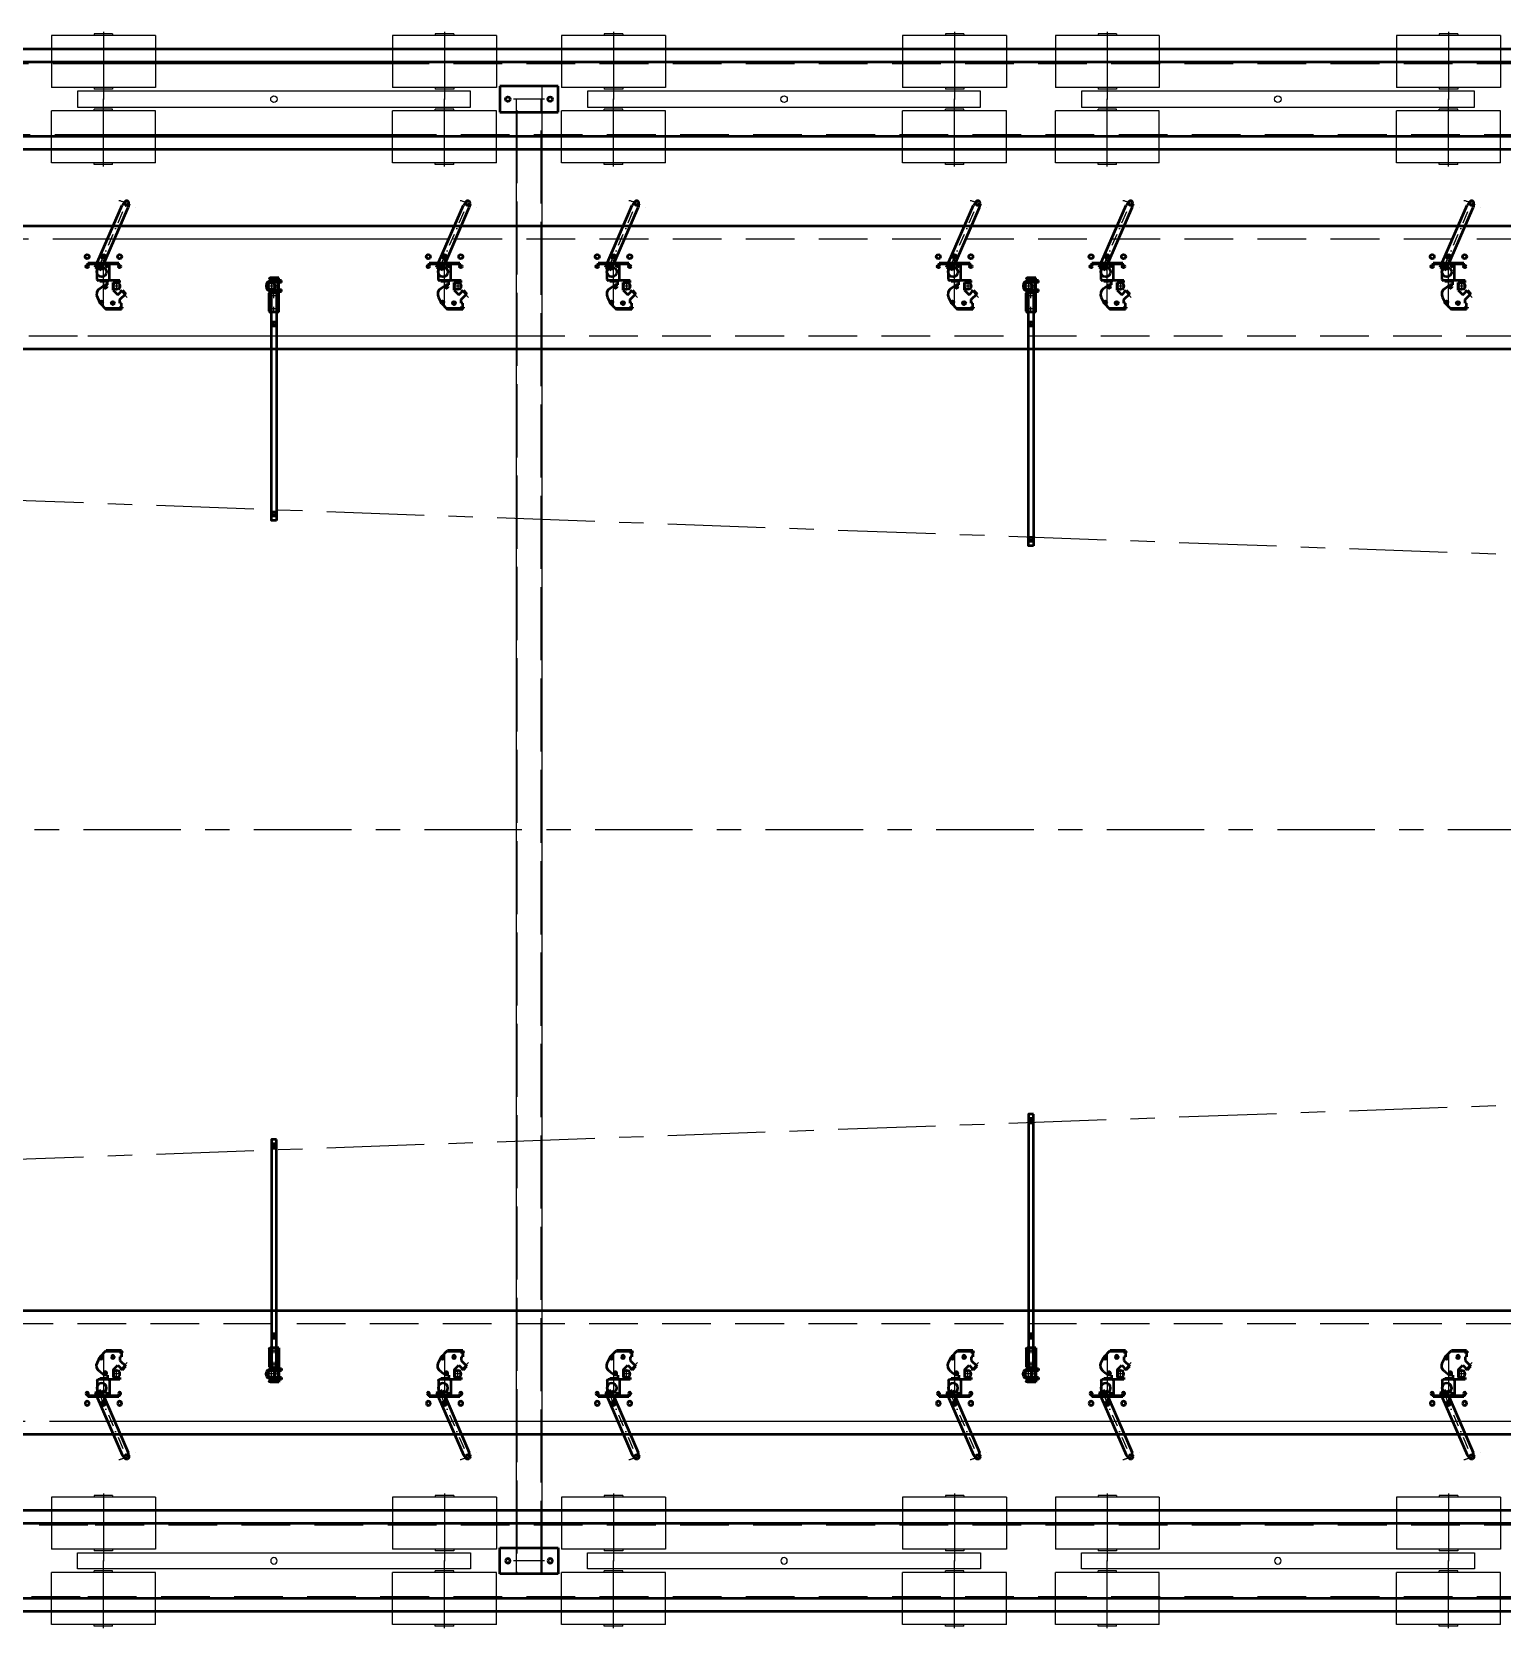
# Model space of a CAD drawing. Header units: millimetres. Extents: x 0 to 44550, y 0 to 22275.
# Drawn here: x 24463 to 28988, y 7975 to 12889 of the extents above; entities that cross this region are included whole.
import ezdxf

# ---------------------------------------------------------------- set-up
doc = ezdxf.new("R2010")
doc.units = ezdxf.units.MM
doc.header["$LTSCALE"] = 75
for name, pattern in [('ACISOWELD', [3, 2, -1]), ('AM_ISO02W050', [7.5, 6, -1.5]), ('AM_ISO02W050x2', [3.75, 3, -0.75]), ('AM_ISO08W050x2', [9, 6, -0.75, 1.5, -0.75]), ('CENTER', [7, 4, -1, 1, -1]), ('DASHDOT', [1, 0.5, -0.25, 0, -0.25])]:
    doc.linetypes.add(name, pattern=pattern)
for name, color, linetype, lineweight in [('AM_0', 7, 'Continuous', 50), ('AM_0N', 7, 'Continuous', 50), ('AM_3', 6, 'ACISOWELD', 25), ('AM_3N', 6, 'AM_ISO02W050', 25), ('AM_4', 3, 'Continuous', 25), ('AM_7', 4, 'CENTER', 25), ('AM_8', 1, 'Continuous', 25)]:
    doc.layers.add(name, color=color, linetype=linetype, lineweight=lineweight)

# ---------------------------------------------------------------- blocks, each defined once
blk = doc.blocks.new('ROCCA 300 160')
at = {"layer": 'AM_4', "color": 3, "linetype": 'Continuous'}
for p, q in [((-165, -160), (-165, 160)), ((-165, 160), (-5, 160)), ((-5, -160), (-5, 160)), ((-170, -28.5), (-170, 28.5)), ((-170, 28.5), (-165, 28.5)), ((-5, 28.5), (0, 28.5)), ((0, -28.5), (0, 28.5)), ((-170, -28.5), (-165, -28.5)), ((-5, -28.5), (0, -28.5)), ((-165, -160), (-5, -160))]:
    blk.add_line(p, q, dxfattribs=at)
at = {"layer": 'AM_7', "linetype": 'AM_ISO08W050x2'}
blk.add_line((-176, 0), (32.1, 0), dxfattribs=at)
blk = doc.blocks.new('quadro pianta  4x350 xxX')
at = {"layer": 'AM_8', "color": 3, "linetype": 'Continuous'}
blk.add_lwpolyline([(-605, -25), (605, -25), (605, 25), (-605, 25)], close=True, dxfattribs=at)
blk.add_circle((0, 0), 10, dxfattribs=at)
at = {"layer": 'AM_0', "rotation": 270}
for p in [(-525, 30.9), (525, 30.9)]:
    blk.add_blockref('ROCCA 300 160', p, dxfattribs=at)
at = {"layer": 'AM_0', "xscale": -1, "rotation": 270}
for p in [(-525, -30.9), (525, -30.9)]:
    blk.add_blockref('ROCCA 300 160', p, dxfattribs=at)
blk = doc.blocks.new('FGx')
at = {"layer": 'AM_0', "color": 3}
for p, q in [((-13.2, 6.9), (5.6, 13.8)), ((-13.2, 6.9), (58.3, -189.3)), ((5.6, 13.8), (77.1, -182.4)), ((64.9, -198.8), (58.3, -189.3)), ((78.1, -194), (77.1, -182.4))]:
    blk.add_line(p, q, dxfattribs=at)
for centre, radius in [((-0.4, 0.9), 4), ((9.9, -27.3), 3.5)]:
    blk.add_circle(centre, radius, dxfattribs=at)
at = {"layer": 'AM_0', "color": 2}
blk.add_circle((71.5, -196.4), 7, dxfattribs=at)
at = {"layer": 'AM_7', "linetype": 'DASHDOT'}
for p, q in [((-2.6, 7.2), (71.5, -196.4)), ((0.5, -30.7), (19.3, -23.8))]:
    blk.add_line(p, q, dxfattribs=at)
blk.add_arc((14.7, -40.5), 165.9, 281.322, 301.923, dxfattribs=at)
blk = doc.blocks.new('A$C1D393CB0')
at = {"layer": 'AM_0', "color": 3}
blk.add_circle((0.1, 15), 10.5, dxfattribs=at)
at = {"layer": 'AM_0', "color": 3, "linetype": 'Continuous'}
for centre, radius in [((-9.4, -45.5), 4), ((28.7, -48), 4), ((52.5, -48), 4), ((90.6, -45.5), 4), ((-9.4, -75.5), 6.5), ((40.6, -75.5), 6.5), ((90.6, -75.5), 6.5)]:
    blk.add_circle(centre, radius, dxfattribs=at)
at = {"layer": 'AM_7'}
for p, q in [((-13, 15), (13.3, 15)), ((0.1, 1.9), (0.1, 28.1))]:
    blk.add_line(p, q, dxfattribs=at)
at = {"xscale": -0.9999999999999993, "rotation": 356.6022666925155}
blk.add_blockref('FGx', (52.1, -48.9), dxfattribs=at)
blk = doc.blocks.new('tenditore')
at = {"layer": 'AM_0', "color": 1}
for p, q in [((-15.4, 72.5), (31.6, 72.5)), ((-15.4, 72.5), (-15.4, 52.5)), ((-15.4, 62.5), (-11.9, 62.5)), ((-15.4, 52.5), (-10.4, 52.5)), ((-11.9, 72.5), (-11.9, 62.5)), ((-10.4, 52.5), (-10.4, 41.5)), ((9.1, 53.95), (11.6, 55.39)), ((9.1, 51.06), (9.1, 53.95)), ((11.6, 49.62), (9.1, 51.06)), ((11.6, 55.39), (14.1, 53.95)), ((14.1, 51.06), (11.6, 49.62)), ((14.1, 53.95), (14.1, 51.06)), ((50.34, 53.13), (31.6, 72.5)), ((59.29, 35.44), (51.14, 51.99)), ((-10.4, 41.5), (-28.4, 23.5)), ((-17.79, 12.9), (-28.4, 23.5)), ((-3.65, 27.04), (-17.79, 12.9)), ((10.5, 12.9), (-3.65, 27.04)), ((10.5, 12.9), (10.5, -10.5)), ((52.01, 7.07), (36.92, -3.5)), ((-10.4, -10.5), (10.5, -10.5)), ((-10.4, -10.5), (-10.4, -17.5)), ((-10.4, -17.5), (56.6, -17.5)), ((21.6, -20.5), (21.6, -64.5)), ((27.5, -3.5), (27.5, -14)), ((27.5, -3.5), (36.92, -3.5)), ((27.5, -14), (51.6, -14)), ((51.6, -14), (51.6, -17.5)), ((59.6, -20.5), (59.6, -64.5)), ((-6.9, -67.5), (88.1, -67.5)), ((-6.9, -67.5), (-6.9, -70.5)), ((-6.9, -70.5), (88.1, -70.5)), ((88.1, -67.5), (88.1, -70.5))]:
    blk.add_line(p, q, dxfattribs=at)
for centre, radius in [((11.6, 52.5), 5), ((47.1, 50), 4.5), ((34.6, 2.5), 4.5), ((45.6, -43.5), 15)]:
    blk.add_circle(centre, radius, dxfattribs=at)
for centre, radius, start, end in [((39.1, 25.5), 22.5, 305, 26.2157), ((24.6, -20.5), 3, 90, 180), ((56.6, -20.5), 3, 0.00002, 90), ((24.6, -64.5), 3, 180, 270), ((56.6, -64.5), 3, 270, 0.00002)]:
    blk.add_arc(centre, radius, start, end, dxfattribs=at)
at = {"layer": 'AM_7', "color": 1}
for p, q in [((-21.61, 67.5), (40.6, 67.5)), ((40.6, 67.5), (40.6, -80.01)), ((-6.82, 9), (-32.85, 35.03))]:
    blk.add_line(p, q, dxfattribs=at)
blk = doc.blocks.new('PIANT 80X80')
at = {"layer": 'AM_0', "color": 3}
for p, q in [((40, 90), (-40, 90)), ((-40, 90), (-40, -90)), ((40, -90), (40, 90)), ((-40, -90), (40, -90))]:
    blk.add_line(p, q, dxfattribs=at)
for centre in [(0, 65), (0, -65)]:
    blk.add_circle(centre, 7, dxfattribs=at)
at = {"layer": 'AM_7'}
blk.add_line((0, 47.5), (0, -47.5), dxfattribs=at)
blk = doc.blocks.new('78534')
at = {"layer": 'AM_0', "color": 3}
for p, q in [((-23, 80), (-23, -25)), ((-23, 80), (4, 80)), ((-20.5, 80), (-20.5, -25)), ((7, 77), (7, 21.85)), ((-31.5, 17), (-31.5, 11)), ((-0.5, 17), (-31.5, 17)), ((-11.5, 16.5), (-31.5, 16.5)), ((-11.5, 11.5), (-31.5, 11.5)), ((-0.5, 11), (-31.5, 11)), ((7, 21.85), (-14.85, 0)), ((6.99, -21.84), (-14.85, 0)), ((-11.5, 17), (-11.5, 11)), ((-31.5, -11), (-0.5, -11)), ((-31.5, -11), (-31.5, -17)), ((-31.5, -11.5), (-11.5, -11.5)), ((-31.5, -16.5), (-11.5, -16.5)), ((-31.5, -17), (-0.5, -17)), ((-23, -25), (4, -25)), ((-11.5, -11), (-11.5, -17))]:
    blk.add_line(p, q, dxfattribs=at)
blk.add_circle((0, 0), 10.5, dxfattribs=at)
for centre, radius, start, end in [((4, 77), 3, 0.00002, 90), ((-0.5, 0), 17, 270, 90), ((-0.5, 0), 11, 270, 90), ((4, -22), 3, 270, 2.95687)]:
    blk.add_arc(centre, radius, start, end, dxfattribs=at)
at = {"layer": 'AM_7'}
for p, q in [((-13.44, 70), (-3.16, 70)), ((-8, 75.79), (-8, 63.72)), ((-0.5, 14), (-33.85, 14)), ((-13.44, 30), (-2.52, 30)), ((-13.13, 0), (13.12, 0)), ((-8, 37.5), (-8, 23.82)), ((0, -13.12), (0, 13.13)), ((-34.03, -14), (-0.5, -14))]:
    blk.add_line(p, q, dxfattribs=at)
blk.add_arc((-0.5, 0), 14, 270, 90, dxfattribs=at)
blk = doc.blocks.new('cer1')
at = {"layer": 'AM_0', "color": 1}
for p, q in [((1, 0), (-1, 0)), ((0, 1), (0, -1))]:
    blk.add_line(p, q, dxfattribs=at)
blk.add_lwpolyline([(-6, -6.5), (6, -6.5), (6, 6.5), (-6, 6.5)], close=True, dxfattribs=at)

msp = doc.modelspace()

# ---------------------------------------------------------------- linework, layer by layer
at = {"layer": 'AM_0', "color": 3}
for points in [[(25583.155, 12527.335), (9002.764, 12527.335), (9002.764, 12837.335), (25583.155, 12837.335)], [(24635.48, 12837.335), (32233.155, 12837.335), (32233.155, 12527.335), (24635.48, 12527.335)], [(25583.155, 12567.335), (9002.764, 12567.335), (9002.764, 12797.335), (25583.155, 12797.335)], [(24635.48, 12797.335), (32233.155, 12797.335), (32233.155, 12567.335), (24635.48, 12567.335)], [(32233.155, 8337.335), (8936.844, 8337.335), (8936.844, 8027.335), (32233.155, 8027.335)], [(24635.48, 8027.335), (32233.155, 8027.335), (32233.155, 8337.335), (24635.48, 8337.335)], [(32233.155, 8297.335), (8936.844, 8297.335), (8936.844, 8067.335), (32233.155, 8067.335)], [(24635.48, 8067.335), (32233.155, 8067.335), (32233.155, 8297.335), (24635.48, 8297.335)]]:
    msp.add_lwpolyline(points, dxfattribs=at)
at = {"layer": 'AM_0'}
for points in [[(25953.155, 11912.335), (9002.764, 11912.335), (9002.764, 12292.335), (25763.36, 12292.335)], [(24635.48, 12292.335), (32178.155, 12292.335), (32178.155, 11912.335), (24635.48, 11912.335)], [(32178.155, 8952.335), (8991.844, 8952.335), (8991.844, 8572.335), (32178.155, 8572.335)], [(24635.48, 8572.335), (32178.155, 8572.335), (32178.155, 8952.335), (24635.48, 8952.335)]]:
    msp.add_lwpolyline(points, dxfattribs=at)
at = {"layer": 'AM_0', "color": 2}
for points in [[(25215.505, 11385.365), (25200.505, 11385.365), (25200.505, 12086.835), (25215.505, 12086.835)], [(27545.505, 11307.365), (27530.505, 11307.365), (27530.505, 12086.835), (27545.505, 12086.835)], [(27545.505, 9557.305), (27530.505, 9557.305), (27530.505, 8777.835), (27545.505, 8777.835)], [(25215.505, 9479.305), (25200.505, 9479.305), (25200.505, 8777.835), (25215.505, 8777.835)]]:
    msp.add_lwpolyline(points, close=True, dxfattribs=at)
at = {"layer": 'AM_0N', "color": 3, "lineweight": 25}
for p, q in [((25953.155, 12682.335), (25953.155, 8142.335)), ((26033.155, 8142.335), (26033.155, 12722.335))]:
    msp.add_line(p, q, dxfattribs=at)
at = {"layer": 'AM_3'}
for points in [[(25583.155, 12572.335), (9002.764, 12572.335), (9002.764, 12792.335), (25583.155, 12792.335)], [(24635.48, 12792.335), (32233.155, 12792.335), (32233.155, 12572.335), (24635.48, 12572.335)], [(25953.155, 11952.335), (9002.764, 11952.335), (9002.764, 12252.335), (25746.052, 12252.335)], [(24635.48, 12252.335), (32178.155, 12252.335), (32178.155, 11952.335), (24635.48, 11952.335)], [(32178.155, 8912.335), (8991.844, 8912.335), (8991.844, 8612.335), (32178.155, 8612.335)], [(24635.48, 8612.335), (32178.155, 8612.335), (32178.155, 8912.335), (24635.48, 8912.335)], [(24635.48, 8292.335), (8936.844, 8292.335), (8936.844, 8072.335), (24635.48, 8072.335)], [(24635.48, 8072.335), (32233.155, 8072.335), (32233.155, 8292.335), (24635.48, 8292.335)]]:
    msp.add_lwpolyline(points, dxfattribs=at)
at = {"layer": 'AM_3N', "linetype": 'AM_ISO02W050x2'}
for p, q in [((26030.155, 8142.335), (26030.155, 12682.335)), ((25956.155, 12648.335), (25956.155, 8142.335))]:
    msp.add_line(p, q, dxfattribs=at)
at = {"layer": 'AM_7', "color": 241}
for p, q in [((29868, 11248.708), (10518.155, 11950.865)), ((29868, 9615.961), (10518.155, 8913.805))]:
    msp.add_line(p, q, dxfattribs=at)
at = {"layer": 'AM_7'}
msp.add_line((38571.528, 10432.335), (8616.879, 10432.335), dxfattribs=at)

# ---------------------------------------------------------------- block references
at = {"color": 2, "rotation": 180}
for p in [(24723.755, 12106.835), (25773.755, 12106.835), (26293.755, 12106.835), (27343.755, 12106.835), (27813.755, 12106.835), (28863.755, 12106.835)]:
    msp.add_blockref('tenditore', p, dxfattribs=at)
at = {"color": 2, "xscale": -1}
for p in [(24723.755, 8757.835), (25773.755, 8757.835), (26293.755, 8757.835), (27343.755, 8757.835), (27813.755, 8757.835), (28863.755, 8757.835)]:
    msp.add_blockref('tenditore', p, dxfattribs=at)
at = {"layer": 'AM_0'}
for name, p, rotation in [('quadro pianta  4x350 xxX', (25208.155, 12682.335), 180), ('quadro pianta  4x350 xxX', (26778.155, 12682.335), 180), ('quadro pianta  4x350 xxX', (28298.155, 12682.335), 180), ('PIANT 80X80', (25993.155, 12682.335), 270), ('A$C1D393CB0', (24723.755, 12121.835), 180), ('A$C1D393CB0', (25773.755, 12121.835), 180), ('A$C1D393CB0', (26293.755, 12121.835), 180), ('A$C1D393CB0', (27343.755, 12121.835), 180), ('A$C1D393CB0', (27813.755, 12121.835), 180), ('A$C1D393CB0', (28863.755, 12121.835), 180), ('78534', (25200.155, 12106.835), 180), ('78534', (27530.155, 12106.835), 180), ('cer1', (27538.005, 9537.805), 180), ('cer1', (25208.005, 9459.805), 180), ('cer1', (25208.155, 8874.805), 180), ('cer1', (27538.155, 8874.805), 180)]:
    msp.add_blockref(name, p, dxfattribs=dict(at, rotation=rotation))
at = {"layer": 'AM_0', "xscale": -1}
for name, p in [('cer1', (25208.155, 11989.865)), ('cer1', (27538.155, 11989.865)), ('cer1', (25208.005, 11404.865)), ('cer1', (27538.005, 11326.865)), ('78534', (25200.155, 8757.835)), ('78534', (27530.155, 8757.835)), ('A$C1D393CB0', (24723.755, 8742.835)), ('A$C1D393CB0', (25773.755, 8742.835)), ('A$C1D393CB0', (26293.755, 8742.835)), ('A$C1D393CB0', (27343.755, 8742.835)), ('A$C1D393CB0', (27813.755, 8742.835)), ('A$C1D393CB0', (28863.755, 8742.835)), ('quadro pianta  4x350 xxX', (25208.155, 8182.335)), ('quadro pianta  4x350 xxX', (26778.155, 8182.335)), ('quadro pianta  4x350 xxX', (28298.155, 8182.335))]:
    msp.add_blockref(name, p, dxfattribs=at)
at = {"layer": 'AM_0', "xscale": -1, "rotation": 270}
msp.add_blockref('PIANT 80X80', (25993.155, 8182.335), dxfattribs=at)

doc.saveas('drawing.dxf')
